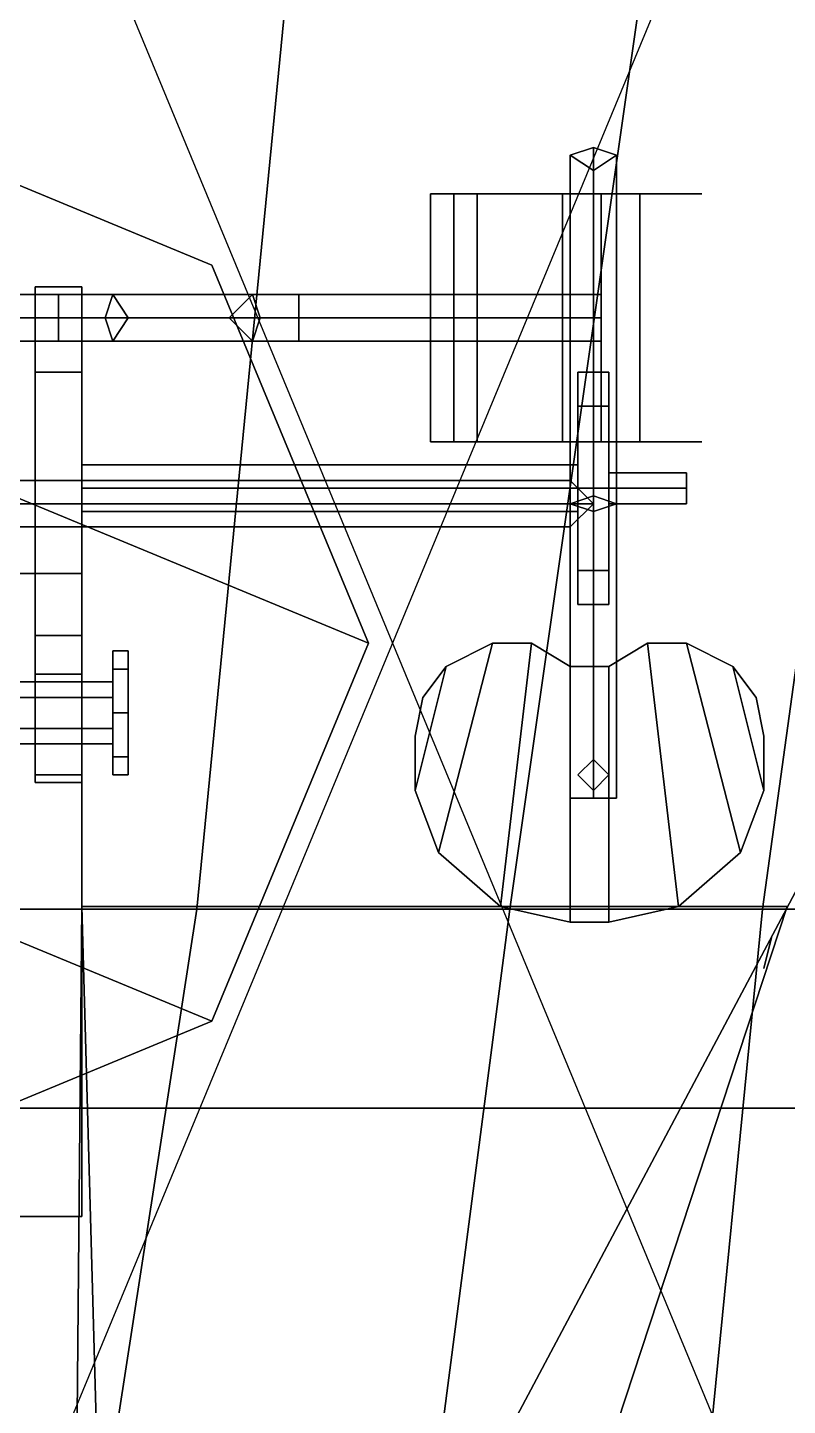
# Model space of a CAD drawing. Header units: millimetres. Extents: x -6 to 6, y -93 to 86.
# Drawn here: x -3.21 to -2.23, y 24.936 to 26.715 of the extents above; entities that cross this region are included whole.
import ezdxf

# ---------------------------------------------------------------- set-up
doc = ezdxf.new("R2010")
doc.units = ezdxf.units.MM
doc.layers.add('sleeve', color=5, linetype='Continuous')
doc.layers.add('turret', color=2, linetype='Continuous')

msp = doc.modelspace()

# ---------------------------------------------------------------- linework, layer by layer
for points in [[(5.1242, 29.9242, 4.846), (-5.1242, 29.9242, 4.846), (-5.3986, 25.5766, 4.6493), (5.3986, 25.5766, 4.6493)], [(-3.3851, 29.9242, -0.9873), (-2.9348, 29.9242, -1.8258), (-3.4783, 25.5766, -2.1105), (-3.8768, 25.5766, -1.4325)], [(-2.9348, 29.9242, -1.8258), (-2.5673, 29.9242, -2.4211), (-2.9917, 25.5766, -2.6695), (-3.4783, 25.5766, -2.1105)], [(-2.5673, 29.9242, -2.4211), (-1.9669, 29.9242, -3.0267), (-2.588, 25.5766, -3.0267), (-2.9917, 25.5766, -2.6695)], [(-1.9669, 29.9242, -3.0267), (-1.6615, 29.9242, -3.2751), (-2.2619, 25.5766, -3.2751), (-2.588, 25.5766, -3.0267)], [(-1.6615, 29.9242, -3.2751), (-1.2578, 29.9242, -3.5339), (-1.8271, 25.5766, -3.5339), (-2.2619, 25.5766, -3.2751)], [(3.6, 25.32, 6.73), (3.49, 28.54, 6.92), (-3.49, 28.54, 6.92), (-3.6, 25.32, 6.73)], [(-3.46, 24.18, 6.7), (-4.6904, 27.1504, 6.84), (-3.46, 27.66, 6.86), (-2.2296, 24.6896, 6.71)], [(-3.46, 24.18, 6.7), (-2.2296, 27.1504, 6.84), (-3.46, 27.66, 6.86), (-4.6904, 24.6896, 6.71)], [(-2.2296, 27.1504, 6.84), (-1.72, 25.92, 6.77), (-1.72, 25.92, 7.78), (-2.2296, 27.1504, 7.78)], [(-2.2296, 24.6896, 6.71), (-1.72, 25.92, 6.77), (-1.72, 25.92, 7.78), (-2.2296, 24.6896, 7.78)], [(5.3986, 25.5766, 4.6493), (-5.3986, 25.5766, 4.6493), (-5.7143, 21.319, 4.3646), (5.7143, 21.319, 4.3646)], [(-3.4783, 25.5766, -2.1105), (-2.9917, 25.5766, -2.6695), (-3.6491, 21.319, -2.6695), (-4.177, 21.319, -2.1105)], [(-2.9917, 25.5766, -2.6695), (-2.588, 25.5766, -3.0267), (-3.1418, 21.319, -3.0267), (-3.6491, 21.319, -2.6695)], [(-2.588, 25.5766, -3.0267), (-2.2619, 25.5766, -3.2751), (-2.6812, 21.319, -3.2751), (-3.1418, 21.319, -3.0267)], [(-2.2619, 25.5766, -3.2751), (-1.8271, 25.5766, -3.5339), (-2.1429, 21.319, -3.5339), (-2.6812, 21.319, -3.2751)], [(3.6, 16.04, 6.49), (3.6, 25.32, 6.73), (-3.6, 25.32, 6.73), (-3.6, 16.04, 6.49)]]:
    msp.add_3dface(points)
at = {"color": 4}
for points in [[(3.09, 23.96, 9.97), (1.73, 26.52, 9.97), (-1.73, 26.52, 9.97), (-3.09, 23.96, 9.97)], [(-3.09, 23.96, 9.97), (-1.73, 26.52, 9.97), (1.73, 26.52, 9.97), (3.09, 23.96, 9.97)], [(-3.09, 23.96, 9.97), (-3.09, 23.96, 11.37), (-1.73, 26.52, 11.37), (-1.73, 26.52, 9.97)], [(-1.73, 26.52, 9.97), (-1.73, 26.52, 11.37), (-3.09, 23.96, 11.37), (-3.09, 23.96, 9.97)]]:
    msp.add_3dface(points, dxfattribs=at)
at = {"layer": 'sleeve'}
for points in [[(-2.66, 26.5, 8.41), (-2.63, 26.5, 8.38), (-2.66, 26.5, 8.35), (-2.69, 26.5, 8.38)], [(-2.66, 26.18, 8.35), (-2.69, 26.18, 8.38), (-2.69, 26.5, 8.38), (-2.66, 26.5, 8.35)], [(-2.69, 26.18, 8.38), (-2.66, 26.18, 8.41), (-2.66, 26.5, 8.41), (-2.69, 26.5, 8.38)], [(-2.55, 26.5, 8.54), (-2.65, 26.5, 8.37), (-2.67, 26.5, 8.38), (-2.57, 26.5, 8.55)], [(-2.57, 26.5, 8.55), (-2.67, 26.5, 8.38), (-2.65, 26.5, 8.37), (-2.55, 26.5, 8.54)], [(-2.63, 26.18, 8.38), (-2.66, 26.18, 8.35), (-2.66, 26.5, 8.35), (-2.63, 26.5, 8.38)], [(-2.66, 26.18, 8.41), (-2.63, 26.18, 8.38), (-2.63, 26.5, 8.38), (-2.66, 26.5, 8.41)], [(-2.51, 26.5, 8.59), (-2.57, 26.5, 8.55), (-2.55, 26.5, 8.54), (-2.49, 26.5, 8.57)], [(-2.49, 26.5, 8.57), (-2.55, 26.5, 8.54), (-2.57, 26.5, 8.55), (-2.51, 26.5, 8.59)], [(-2.39, 26.5, 8.39), (-2.54, 26.5, 8.39), (-2.56, 26.5, 8.43), (-2.37, 26.5, 8.43)], [(-2.37, 26.5, 8.43), (-2.56, 26.5, 8.43), (-2.54, 26.5, 8.39), (-2.39, 26.5, 8.39)], [(-2.37, 26.5, 8.47), (-2.56, 26.5, 8.47), (-2.56, 26.5, 8.43), (-2.37, 26.5, 8.43)], [(-2.37, 26.5, 8.43), (-2.56, 26.5, 8.43), (-2.56, 26.5, 8.47), (-2.37, 26.5, 8.47)], [(-2.37, 26.5, 8.47), (-2.56, 26.5, 8.47), (-2.54, 26.5, 8.51), (-2.39, 26.5, 8.51)], [(-2.39, 26.5, 8.51), (-2.54, 26.5, 8.51), (-2.56, 26.5, 8.47), (-2.37, 26.5, 8.47)], [(-2.39, 26.5, 8.51), (-2.54, 26.5, 8.51), (-2.49, 26.5, 8.54), (-2.44, 26.5, 8.54)], [(-2.44, 26.5, 8.54), (-2.49, 26.5, 8.54), (-2.54, 26.5, 8.51), (-2.39, 26.5, 8.51)], [(-2.44, 26.5, 8.36), (-2.49, 26.5, 8.36), (-2.54, 26.5, 8.39), (-2.39, 26.5, 8.39)], [(-2.39, 26.5, 8.39), (-2.54, 26.5, 8.39), (-2.49, 26.5, 8.36), (-2.44, 26.5, 8.36)], [(-2.47, 26.5, 8.36), (-2.42, 26.5, 8.33), (-2.47, 26.5, 8.3), (-2.52, 26.5, 8.33)], [(-2.47, 26.18, 8.3), (-2.52, 26.18, 8.33), (-2.52, 26.5, 8.33), (-2.47, 26.5, 8.3)], [(-2.52, 26.18, 8.33), (-2.47, 26.18, 8.36), (-2.47, 26.5, 8.36), (-2.52, 26.5, 8.33)], [(-2.44, 26.5, 8.57), (-2.49, 26.5, 8.57), (-2.51, 26.5, 8.59), (-2.43, 26.5, 8.59)], [(-2.43, 26.5, 8.59), (-2.51, 26.5, 8.59), (-2.49, 26.5, 8.57), (-2.44, 26.5, 8.57)], [(-2.42, 26.18, 8.33), (-2.47, 26.18, 8.3), (-2.47, 26.5, 8.3), (-2.42, 26.5, 8.33)], [(-2.47, 26.18, 8.36), (-2.42, 26.18, 8.33), (-2.42, 26.5, 8.33), (-2.47, 26.5, 8.36)], [(-2.38, 26.5, 8.56), (-2.43, 26.5, 8.59), (-2.44, 26.5, 8.57), (-2.4, 26.5, 8.55)], [(-2.4, 26.5, 8.55), (-2.44, 26.5, 8.57), (-2.43, 26.5, 8.59), (-2.38, 26.5, 8.56)], [(-2.36, 26.5, 8.51), (-2.4, 26.5, 8.55), (-2.38, 26.5, 8.56), (-2.34, 26.5, 8.52)], [(-2.34, 26.5, 8.52), (-2.38, 26.5, 8.56), (-2.4, 26.5, 8.55), (-2.36, 26.5, 8.51)], [(-3.17, 26.37, 8.55), (-3.17, 26.34, 8.52), (-3.75, 26.34, 8.52), (-3.75, 26.37, 8.55)], [(-3.17, 26.34, 8.58), (-3.17, 26.37, 8.55), (-3.75, 26.37, 8.55), (-3.75, 26.34, 8.58)], [(-3.1, 26.37, 8.52), (-3.11, 26.34, 8.49), (-3.17, 26.34, 8.52), (-3.17, 26.37, 8.55)], [(-3.08, 26.34, 8.54), (-3.1, 26.37, 8.52), (-3.17, 26.37, 8.55), (-3.17, 26.34, 8.58)], [(-2.92, 26.37, 8.35), (-2.95, 26.34, 8.34), (-3.11, 26.34, 8.49), (-3.1, 26.37, 8.52)], [(-2.91, 26.34, 8.37), (-2.92, 26.37, 8.35), (-3.1, 26.37, 8.52), (-3.08, 26.34, 8.54)], [(-2.86, 26.37, 8.33), (-2.86, 26.34, 8.3), (-2.95, 26.34, 8.34), (-2.92, 26.37, 8.35)], [(-2.86, 26.34, 8.36), (-2.86, 26.37, 8.33), (-2.92, 26.37, 8.35), (-2.91, 26.34, 8.37)], [(-2.47, 26.37, 8.33), (-2.47, 26.34, 8.3), (-2.86, 26.34, 8.3), (-2.86, 26.37, 8.33)], [(-2.47, 26.34, 8.36), (-2.47, 26.37, 8.33), (-2.86, 26.37, 8.33), (-2.86, 26.34, 8.36)], [(-3.17, 26.34, 8.52), (-3.17, 26.31, 8.55), (-3.75, 26.31, 8.55), (-3.75, 26.34, 8.52)], [(-3.17, 26.31, 8.55), (-3.17, 26.34, 8.58), (-3.75, 26.34, 8.58), (-3.75, 26.31, 8.55)], [(-3.11, 26.34, 8.49), (-3.1, 26.31, 8.52), (-3.17, 26.31, 8.55), (-3.17, 26.34, 8.52)], [(-3.1, 26.31, 8.52), (-3.08, 26.34, 8.54), (-3.17, 26.34, 8.58), (-3.17, 26.31, 8.55)], [(-2.95, 26.34, 8.34), (-2.92, 26.31, 8.35), (-3.1, 26.31, 8.52), (-3.11, 26.34, 8.49)], [(-2.92, 26.31, 8.35), (-2.91, 26.34, 8.37), (-3.08, 26.34, 8.54), (-3.1, 26.31, 8.52)], [(-2.86, 26.34, 8.3), (-2.86, 26.31, 8.33), (-2.92, 26.31, 8.35), (-2.95, 26.34, 8.34)], [(-2.86, 26.31, 8.33), (-2.86, 26.34, 8.36), (-2.91, 26.34, 8.37), (-2.92, 26.31, 8.35)], [(-2.47, 26.34, 8.3), (-2.47, 26.31, 8.33), (-2.86, 26.31, 8.33), (-2.86, 26.34, 8.3)], [(-2.47, 26.31, 8.33), (-2.47, 26.34, 8.36), (-2.86, 26.34, 8.36), (-2.86, 26.31, 8.33)], [(-2.69, 26.18, 8.38), (-2.66, 26.18, 8.35), (-2.63, 26.18, 8.38), (-2.66, 26.18, 8.41)], [(-2.57, 26.18, 8.55), (-2.67, 26.18, 8.38), (-2.65, 26.18, 8.37), (-2.55, 26.18, 8.54)], [(-2.55, 26.18, 8.54), (-2.65, 26.18, 8.37), (-2.67, 26.18, 8.38), (-2.57, 26.18, 8.55)], [(-2.49, 26.18, 8.57), (-2.55, 26.18, 8.54), (-2.57, 26.18, 8.55), (-2.51, 26.18, 8.59)], [(-2.51, 26.18, 8.59), (-2.57, 26.18, 8.55), (-2.55, 26.18, 8.54), (-2.49, 26.18, 8.57)], [(-2.52, 26.18, 8.33), (-2.47, 26.18, 8.3), (-2.42, 26.18, 8.33), (-2.47, 26.18, 8.36)], [(-2.43, 26.18, 8.59), (-2.51, 26.18, 8.59), (-2.49, 26.18, 8.57), (-2.44, 26.18, 8.57)], [(-2.44, 26.18, 8.57), (-2.49, 26.18, 8.57), (-2.51, 26.18, 8.59), (-2.43, 26.18, 8.59)], [(-2.4, 26.18, 8.55), (-2.44, 26.18, 8.57), (-2.43, 26.18, 8.59), (-2.38, 26.18, 8.56)], [(-2.38, 26.18, 8.56), (-2.43, 26.18, 8.59), (-2.44, 26.18, 8.57), (-2.4, 26.18, 8.55)], [(-2.34, 26.18, 8.52), (-2.38, 26.18, 8.56), (-2.4, 26.18, 8.55), (-2.36, 26.18, 8.51)], [(-2.36, 26.18, 8.51), (-2.4, 26.18, 8.55), (-2.38, 26.18, 8.56), (-2.34, 26.18, 8.52)], [(-3.1, 25.91, 8.41), (-3.1, 25.8866, 8.4666), (-3.08, 25.8866, 8.4666), (-3.08, 25.91, 8.41)], [(-3.1, 25.8866, 8.3534), (-3.1, 25.91, 8.41), (-3.08, 25.91, 8.41), (-3.08, 25.8866, 8.3534)], [(-3.1, 25.7734, 8.4666), (-3.1, 25.91, 8.41), (-3.1, 25.8866, 8.3534), (-3.1, 25.75, 8.41)], [(-3.1, 25.83, 8.49), (-3.1, 25.8866, 8.4666), (-3.1, 25.91, 8.41), (-3.1, 25.7734, 8.4666)], [(-3.08, 25.8866, 8.4666), (-3.08, 25.83, 8.49), (-3.08, 25.7734, 8.4666), (-3.08, 25.91, 8.41)], [(-3.08, 25.91, 8.41), (-3.08, 25.7734, 8.4666), (-3.08, 25.75, 8.41), (-3.08, 25.8866, 8.3534)], [(-3.1, 25.8866, 8.4666), (-3.1, 25.83, 8.49), (-3.08, 25.83, 8.49), (-3.08, 25.8866, 8.4666)], [(-3.1, 25.83, 8.33), (-3.1, 25.8866, 8.3534), (-3.08, 25.8866, 8.3534), (-3.08, 25.83, 8.33)], [(-3.1, 25.75, 8.41), (-3.1, 25.8866, 8.3534), (-3.1, 25.83, 8.33), (-3.1, 25.7734, 8.3534)], [(-3.08, 25.8866, 8.3534), (-3.08, 25.75, 8.41), (-3.08, 25.7734, 8.3534), (-3.08, 25.83, 8.33)], [(-3.82, 25.87, 8.41), (-3.82, 25.85, 8.4446), (-3.1, 25.85, 8.4446), (-3.1, 25.87, 8.41)], [(-3.82, 25.85, 8.3754), (-3.82, 25.87, 8.41), (-3.1, 25.87, 8.41), (-3.1, 25.85, 8.3754)], [(-3.82, 25.85, 8.4446), (-3.82, 25.81, 8.4446), (-3.1, 25.81, 8.4446), (-3.1, 25.85, 8.4446)], [(-3.82, 25.81, 8.3754), (-3.82, 25.85, 8.3754), (-3.1, 25.85, 8.3754), (-3.1, 25.81, 8.3754)], [(-3.1, 25.83, 8.49), (-3.1, 25.7734, 8.4666), (-3.08, 25.7734, 8.4666), (-3.08, 25.83, 8.49)], [(-3.1, 25.7734, 8.3534), (-3.1, 25.83, 8.33), (-3.08, 25.83, 8.33), (-3.08, 25.7734, 8.3534)], [(-3.82, 25.81, 8.4446), (-3.82, 25.79, 8.41), (-3.1, 25.79, 8.41), (-3.1, 25.81, 8.4446)], [(-3.82, 25.79, 8.41), (-3.82, 25.81, 8.3754), (-3.1, 25.81, 8.3754), (-3.1, 25.79, 8.41)], [(-3.1, 25.7734, 8.4666), (-3.1, 25.75, 8.41), (-3.08, 25.75, 8.41), (-3.08, 25.7734, 8.4666)], [(-3.1, 25.75, 8.41), (-3.1, 25.7734, 8.3534), (-3.08, 25.7734, 8.3534), (-3.08, 25.75, 8.41)]]:
    msp.add_3dface(points, dxfattribs=at)
at = {"layer": 'turret'}
for points in [[(-2.9721, 26.4079, 7), (-3.46, 26.61, 7), (-3.9479, 26.4079, 7), (-2.77, 25.92, 7)], [(-2.9721, 26.4079, 6.73), (-3.46, 26.61, 6.73), (-3.46, 26.61, 7), (-2.9721, 26.4079, 7)], [(-2.51, 26.1, 7.64), (-2.48, 26.11, 7.67), (-2.48, 26.56, 7.44), (-2.51, 26.55, 7.41)], [(-2.48, 26.56, 7.44), (-2.45, 26.55, 7.41), (-2.48, 26.53, 7.38), (-2.51, 26.55, 7.41)], [(-2.48, 26.11, 7.67), (-2.45, 26.1, 7.64), (-2.45, 26.55, 7.41), (-2.48, 26.56, 7.44)], [(-2.48, 26.09, 7.61), (-2.51, 26.1, 7.64), (-2.51, 26.55, 7.41), (-2.48, 26.53, 7.38)], [(-2.45, 26.1, 7.64), (-2.48, 26.09, 7.61), (-2.48, 26.53, 7.38), (-2.45, 26.55, 7.41)], [(-2.77, 25.92, 7), (-3.9479, 26.4079, 7), (-4.15, 25.92, 7), (-2.9721, 25.4321, 7)], [(-2.77, 25.92, 6.73), (-2.9721, 26.4079, 6.73), (-2.9721, 26.4079, 7), (-2.77, 25.92, 7)], [(-3.2, 26.38, 8.12), (-3.2, 26.38, 7), (-3.2, 26.01, 7), (-3.2, 26.01, 8.04)], [(-3.14, 26.38, 8.12), (-3.14, 26.38, 7), (-3.2, 26.38, 7), (-3.2, 26.38, 8.12)], [(-3.2, 26.27, 8.12), (-3.2, 26.38, 8.12), (-3.2, 26.01, 8.04)], [(-3.14, 26.27, 8.12), (-3.14, 26.38, 8.12), (-3.2, 26.38, 8.12), (-3.2, 26.27, 8.12)], [(-3.14, 26.01, 7), (-3.14, 26.38, 7), (-3.14, 26.38, 8.12), (-3.14, 26.01, 8.04)], [(-3.14, 26.01, 8.04), (-3.14, 26.38, 8.12), (-3.14, 26.27, 8.12), (-3.14, 26.01, 8.04)], [(-3.2, 25.93, 8.38), (-3.2, 26.27, 8.12), (-3.2, 26.01, 8.04), (-3.2, 25.75, 8.36)], [(-3.14, 25.93, 8.38), (-3.14, 26.27, 8.12), (-3.2, 26.27, 8.12), (-3.2, 25.93, 8.38)], [(-3.14, 26.01, 8.04), (-3.14, 26.27, 8.12), (-3.14, 25.93, 8.38), (-3.14, 25.75, 8.36)], [(-2.5, 26.27, 8.08), (-2.5, 26.2261, 8.1861), (-2.46, 26.2261, 8.1861), (-2.46, 26.27, 8.08)], [(-2.5, 26.2261, 7.9739), (-2.5, 26.27, 8.08), (-2.46, 26.27, 8.08), (-2.46, 26.2261, 7.9739)], [(-2.5, 26.27, 8.08), (-2.5, 26.0139, 8.1861), (-2.5, 26.12, 8.23), (-2.5, 26.2261, 8.1861)], [(-2.5, 26.2261, 7.9739), (-2.5, 25.97, 8.08), (-2.5, 26.0139, 8.1861), (-2.5, 26.27, 8.08)], [(-2.46, 26.2261, 8.1861), (-2.46, 26.12, 8.23), (-2.46, 26.0139, 8.1861), (-2.46, 26.27, 8.08)], [(-2.46, 26.27, 8.08), (-2.46, 26.0139, 8.1861), (-2.46, 25.97, 8.08), (-2.46, 26.2261, 7.9739)], [(-2.5, 26.2261, 8.1861), (-2.5, 26.12, 8.23), (-2.46, 26.12, 8.23), (-2.46, 26.2261, 8.1861)], [(-2.5, 26.12, 7.93), (-2.5, 26.2261, 7.9739), (-2.46, 26.2261, 7.9739), (-2.46, 26.12, 7.93)], [(-2.5, 26.12, 7.93), (-2.5, 26.0139, 7.9739), (-2.5, 25.97, 8.08), (-2.5, 26.2261, 7.9739)], [(-2.46, 26.2261, 7.9739), (-2.46, 25.97, 8.08), (-2.46, 26.0139, 7.9739), (-2.46, 26.12, 7.93)], [(-3.14, 26.15, 8.08), (-3.14, 26.12, 8.11), (-2.5, 26.12, 8.11), (-2.5, 26.15, 8.08)], [(-3.14, 26.12, 8.05), (-3.14, 26.15, 8.08), (-2.5, 26.15, 8.08), (-2.5, 26.12, 8.05)], [(-4.41, 26.13, 7.64), (-4.44, 26.1, 7.67), (-2.48, 26.1, 7.67), (-2.51, 26.13, 7.64)], [(-4.44, 26.1, 7.61), (-4.41, 26.13, 7.64), (-2.51, 26.13, 7.64), (-2.48, 26.1, 7.61)], [(-2.46, 26.14, 8.19), (-2.46, 26.12, 8.21), (-2.36, 26.12, 8.21), (-2.36, 26.14, 8.19)], [(-2.46, 26.12, 8.17), (-2.46, 26.14, 8.19), (-2.36, 26.14, 8.19), (-2.36, 26.12, 8.17)], [(-2.36, 26.14, 8.19), (-2.36, 26.12, 8.21), (-2.36, 26.1, 8.19), (-2.36, 26.12, 8.17)], [(-3.14, 26.12, 8.11), (-3.14, 26.09, 8.08), (-2.5, 26.09, 8.08), (-2.5, 26.12, 8.11)], [(-3.14, 26.09, 8.08), (-3.14, 26.12, 8.05), (-2.5, 26.12, 8.05), (-2.5, 26.09, 8.08)], [(-2.51, 25.72, 7.64), (-2.48, 25.72, 7.67), (-2.48, 26.11, 7.67), (-2.51, 26.1, 7.64)], [(-2.5, 26.12, 8.23), (-2.5, 26.0139, 8.1861), (-2.46, 26.0139, 8.1861), (-2.46, 26.12, 8.23)], [(-2.5, 26.0139, 7.9739), (-2.5, 26.12, 7.93), (-2.46, 26.12, 7.93), (-2.46, 26.0139, 7.9739)], [(-2.48, 25.72, 7.67), (-2.45, 25.72, 7.64), (-2.45, 26.1, 7.64), (-2.48, 26.11, 7.67)], [(-2.46, 26.12, 8.21), (-2.46, 26.1, 8.19), (-2.36, 26.1, 8.19), (-2.36, 26.12, 8.21)], [(-2.46, 26.1, 8.19), (-2.46, 26.12, 8.17), (-2.36, 26.12, 8.17), (-2.36, 26.1, 8.19)], [(-4.44, 26.1, 7.67), (-4.41, 26.07, 7.64), (-2.51, 26.07, 7.64), (-2.48, 26.1, 7.67)], [(-4.41, 26.07, 7.64), (-4.44, 26.1, 7.61), (-2.48, 26.1, 7.61), (-2.51, 26.07, 7.64)], [(-2.48, 25.72, 7.61), (-2.51, 25.72, 7.64), (-2.51, 26.1, 7.64), (-2.48, 26.09, 7.61)], [(-2.45, 25.72, 7.64), (-2.48, 25.72, 7.61), (-2.48, 26.09, 7.61), (-2.45, 26.1, 7.64)], [(-3.14, 25.18, 7.51), (-3.14, 26.01, 7.51), (-3.78, 26.01, 7.51), (-3.78, 25.18, 7.51)], [(-3.2, 26.01, 7.51), (-3.2, 26.01, 7), (-3.72, 26.01, 7), (-3.72, 26.01, 7.51)], [(-3.2, 25.75, 8.36), (-3.2, 26.01, 8.04), (-3.14, 26.01, 8.04), (-3.14, 25.75, 8.36)], [(-3.2, 26.01, 8.04), (-3.2, 26.01, 7.51), (-3.14, 26.01, 7.51), (-3.14, 26.01, 8.04)], [(-3.14, 25.18, 7), (-3.14, 26.01, 7), (-3.14, 26.01, 7.51), (-3.14, 25.18, 7.51)], [(-2.5, 26.0139, 8.1861), (-2.5, 25.97, 8.08), (-2.46, 25.97, 8.08), (-2.46, 26.0139, 8.1861)], [(-2.5, 25.97, 8.08), (-2.5, 26.0139, 7.9739), (-2.46, 26.0139, 7.9739), (-2.46, 25.97, 8.08)], [(-3.2, 25.88, 8.46), (-3.2, 25.93, 8.38), (-3.2, 25.75, 8.36), (-3.2, 25.74, 8.46)], [(-3.14, 25.88, 8.46), (-3.14, 25.93, 8.38), (-3.2, 25.93, 8.38), (-3.2, 25.88, 8.46)], [(-3.14, 25.75, 8.36), (-3.14, 25.93, 8.38), (-3.14, 25.88, 8.46), (-3.14, 25.74, 8.46)], [(-2.9721, 25.4321, 7), (-4.15, 25.92, 7), (-3.9479, 25.4321, 7), (-3.46, 25.23, 7)], [(-2.9721, 25.4321, 6.73), (-2.77, 25.92, 6.73), (-2.77, 25.92, 7), (-2.9721, 25.4321, 7)], [(-2.68, 25.65, 7.77), (-2.61, 25.92, 7.77), (-2.67, 25.89, 7.77), (-2.71, 25.73, 7.77)], [(-2.71, 25.73, 7.77), (-2.67, 25.89, 7.77), (-2.61, 25.92, 7.77), (-2.68, 25.65, 7.77)], [(-2.6, 25.58, 7.77), (-2.56, 25.92, 7.77), (-2.61, 25.92, 7.77), (-2.68, 25.65, 7.77)], [(-2.68, 25.65, 7.77), (-2.61, 25.92, 7.77), (-2.56, 25.92, 7.77), (-2.6, 25.58, 7.77)], [(-2.6, 25.58, 7.77), (-2.56, 25.92, 7.77), (-2.51, 25.89, 7.77), (-2.51, 25.56, 7.77)], [(-2.51, 25.56, 7.77), (-2.51, 25.89, 7.77), (-2.56, 25.92, 7.77), (-2.6, 25.58, 7.77)], [(-2.37, 25.58, 7.77), (-2.41, 25.92, 7.77), (-2.46, 25.89, 7.77), (-2.46, 25.56, 7.77)], [(-2.46, 25.56, 7.77), (-2.46, 25.89, 7.77), (-2.41, 25.92, 7.77), (-2.37, 25.58, 7.77)], [(-2.37, 25.58, 7.77), (-2.41, 25.92, 7.77), (-2.36, 25.92, 7.77), (-2.29, 25.65, 7.77)], [(-2.29, 25.65, 7.77), (-2.36, 25.92, 7.77), (-2.41, 25.92, 7.77), (-2.37, 25.58, 7.77)], [(-2.29, 25.65, 7.77), (-2.36, 25.92, 7.77), (-2.3, 25.89, 7.77), (-2.26, 25.73, 7.77)], [(-2.26, 25.73, 7.77), (-2.3, 25.89, 7.77), (-2.36, 25.92, 7.77), (-2.29, 25.65, 7.77)], [(-3.14, 25.74, 8.46), (-3.14, 25.88, 8.46), (-3.2, 25.88, 8.46), (-3.2, 25.74, 8.46)], [(-2.71, 25.8, 7.77), (-2.7, 25.85, 7.77), (-2.67, 25.89, 7.77), (-2.71, 25.73, 7.77)], [(-2.71, 25.73, 7.77), (-2.67, 25.89, 7.77), (-2.7, 25.85, 7.77), (-2.71, 25.8, 7.77)], [(-2.51, 25.56, 7.77), (-2.51, 25.89, 7.77), (-2.46, 25.89, 7.77), (-2.46, 25.56, 7.77)], [(-2.46, 25.56, 7.77), (-2.46, 25.89, 7.77), (-2.51, 25.89, 7.77), (-2.51, 25.56, 7.77)], [(-2.26, 25.8, 7.77), (-2.27, 25.85, 7.77), (-2.3, 25.89, 7.77), (-2.26, 25.73, 7.77)], [(-2.26, 25.73, 7.77), (-2.3, 25.89, 7.77), (-2.27, 25.85, 7.77), (-2.26, 25.8, 7.77)], [(-2.48, 25.77, 7.51), (-2.5, 25.75, 7.51), (-2.5, 25.75, 7.77), (-2.48, 25.77, 7.77)], [(-2.5, 25.75, 7.51), (-2.48, 25.77, 7.51), (-2.46, 25.75, 7.51), (-2.48, 25.73, 7.51)], [(-2.46, 25.75, 7.51), (-2.48, 25.77, 7.51), (-2.48, 25.77, 7.77), (-2.46, 25.75, 7.77)], [(-3.2, 25.74, 8.46), (-3.2, 25.75, 8.36), (-3.14, 25.75, 8.36), (-3.14, 25.74, 8.46)], [(-2.5, 25.75, 7.51), (-2.48, 25.73, 7.51), (-2.48, 25.73, 7.77), (-2.5, 25.75, 7.77)], [(-2.48, 25.73, 7.51), (-2.46, 25.75, 7.51), (-2.46, 25.75, 7.77), (-2.48, 25.73, 7.77)], [(-2.51, 25.72, 7.64), (-2.48, 25.72, 7.61), (-2.45, 25.72, 7.64), (-2.48, 25.72, 7.67)], [(-3.15, 24.5, 7.38), (-3.14, 25.58, 7.38), (-3.14, 25.58, 7.38), (-3.11, 24.5, 7.38)], [(-3.11, 24.5, 7.38), (-3.14, 25.58, 7.38), (-3.14, 25.58, 7.38), (-3.15, 24.5, 7.38)], [(-3.11, 24.5, 7.38), (-3.14, 25.58, 7.38), (-2.23, 25.58, 7.38), (-2.47, 24.85, 7.38)], [(-2.47, 24.85, 7.38), (-2.23, 25.58, 7.38), (-3.14, 25.58, 7.38), (-3.11, 24.5, 7.38)], [(-2.47, 24.85, 7.51), (-2.23, 25.58, 7.51), (-2.23, 25.58, 7.38), (-2.47, 24.85, 7.38)], [(-2.47, 24.85, 7.38), (-2.23, 25.58, 7.38), (-2.23, 25.58, 7.51), (-2.47, 24.85, 7.51)], [(-2.47, 24.85, 8.39), (-2.23, 25.58, 8.39), (-2.23, 25.58, 8.43), (-2.47, 24.85, 8.43)], [(-2.47, 24.85, 8.43), (-2.23, 25.58, 8.43), (-2.23, 25.58, 8.39), (-2.47, 24.85, 8.39)], [(-2.26, 25.5, 8.39), (-2.25, 25.54, 8.39), (-2.25, 25.54, 7.38), (-2.26, 25.5, 7.38)], [(-2.26, 25.5, 7.38), (-2.25, 25.54, 7.38), (-2.25, 25.54, 8.39), (-2.26, 25.5, 8.39)], [(-3.46, 25.23, 6.73), (-2.9721, 25.4321, 6.73), (-2.9721, 25.4321, 7), (-3.46, 25.23, 7)], [(-3.78, 25.18, 7.51), (-3.78, 25.18, 7), (-3.14, 25.18, 7), (-3.14, 25.18, 7.51)]]:
    msp.add_3dface(points, dxfattribs=at)

doc.saveas('drawing.dxf')
